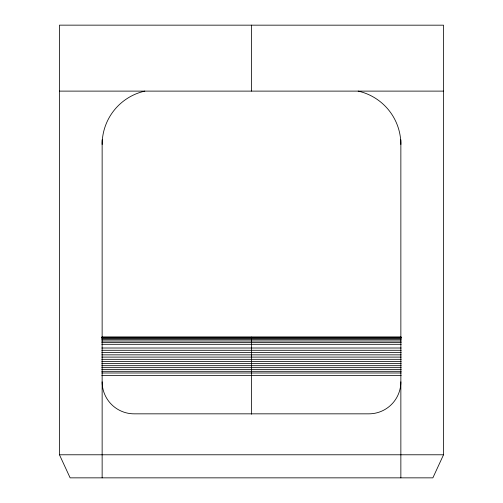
<?xml version="1.0" encoding="UTF-8"?>
<svg xmlns="http://www.w3.org/2000/svg" width="503" height="503" viewBox="0 0 503 503"><rect width="100%" height="100%" fill="white"/><g stroke="black" fill="none" stroke-linecap="round" stroke-linejoin="round"><path stroke-width="0.75" d="M443.533 454.781L432.869 477.85L70.131 477.85L59.467 454.781L59.467 25.15L443.533 25.181L443.533 454.781L59.467 454.781M59.467 91.112L443.533 91.112M101.788 337.067L401.212 337.067M101.788 337.217L401.212 337.217M101.788 337.746L401.212 337.746M101.788 338.563L401.212 338.563M101.788 339.663L401.212 339.663M101.788 341.015L401.212 341.015M101.788 342.581L401.212 342.581M101.788 344.304L401.212 344.304M101.788 348.013L401.212 348.013M101.788 350.289L401.212 350.289M101.788 352.572L401.212 352.572M101.788 354.848L401.212 354.848M101.788 357.099L401.212 357.099M101.788 359.324L401.212 359.324M101.788 361.506L401.212 361.506M101.788 363.625L401.212 363.625M101.788 365.681L401.212 365.681M101.788 367.655L401.212 367.655M101.788 369.535L401.212 369.535M101.788 371.321L401.212 371.321M101.788 372.993L401.212 372.993M101.788 375.383L401.212 375.383M400.86 139.746L400.86 477.85M251.5 25.15L251.5 91.112M251.5 337.067L251.5 414.214M102.14 139.746L102.14 477.85M400.86 381.834A32.003 32.003 0 0 1 368.856 413.837L134.144 413.837A32.003 32.003 0 0 1 102.14 381.834M102.14 144.455A54.676 54.676 0 0 1 144.814 91.112M358.186 91.112A54.676 54.676 0 0 1 400.86 144.455"/></g></svg>
